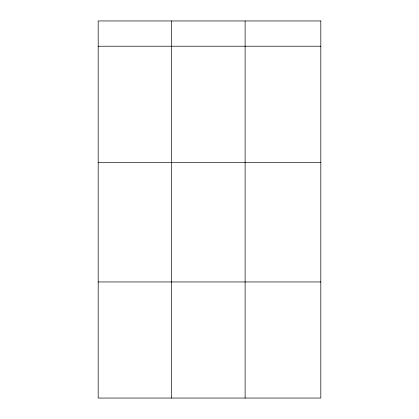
<?xml version="1.0" encoding="UTF-8"?>
<svg xmlns="http://www.w3.org/2000/svg" width="419" height="419" viewBox="0 0 419 419"><rect width="100%" height="100%" fill="white"/><g stroke="black" fill="none" stroke-linecap="round" stroke-linejoin="round"><path stroke-width="0.63" d="M98.187 46.226L320.813 46.226M98.187 162.326L320.813 162.326M98.187 281.95L320.813 281.95M245.12 20.95L245.12 398.05M171.654 20.95L171.654 398.05M320.813 20.95L98.187 20.95L98.187 398.05L320.813 398.05L320.813 20.95"/></g></svg>
